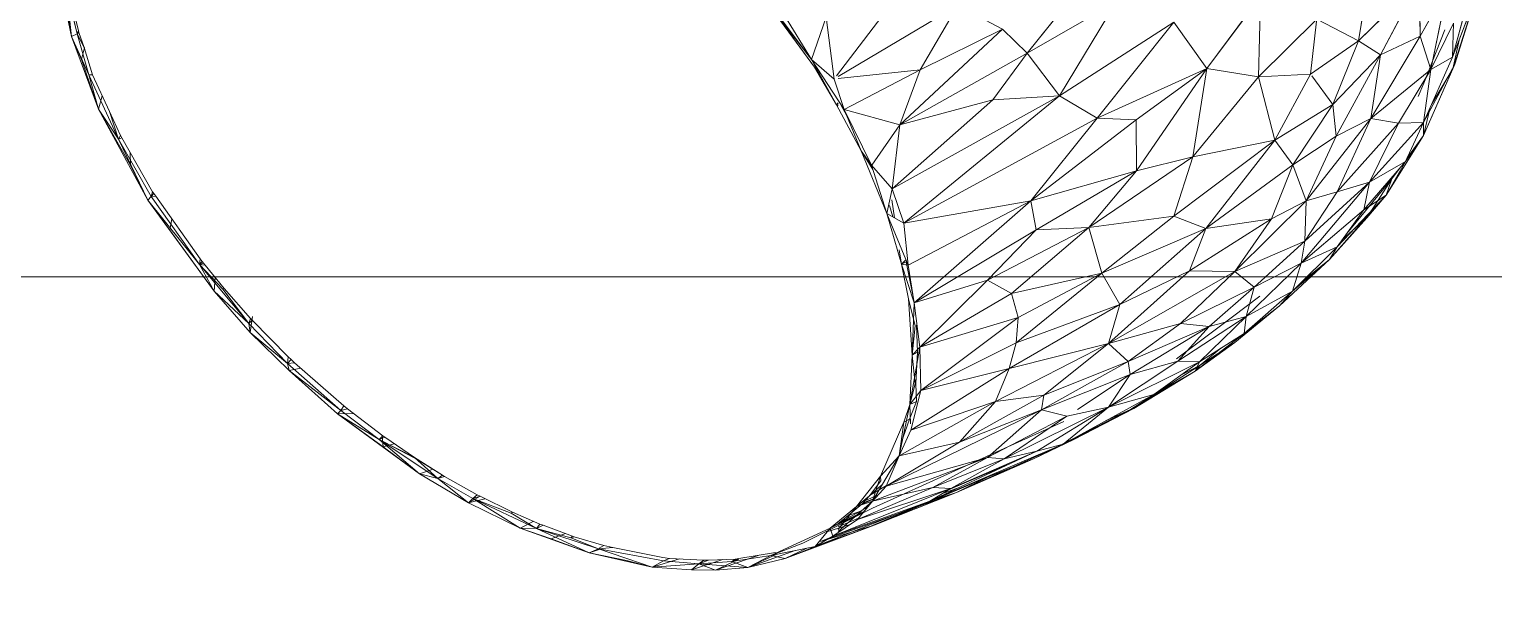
# Model space of a CAD drawing. Header units: inches. Extents: x -1767 to 184, y -1065 to 157.
# Drawn here: x -684.01 to -678.14, y -229.27 to -227 of the extents above; entities that cross this region are included whole.
import ezdxf

# ---------------------------------------------------------------- set-up
doc = ezdxf.new("R2010")
doc.units = ezdxf.units.IN
doc.header["$MEASUREMENT"] = 0
for name, color, linetype, lineweight in [('A-DETL-GENF', 92, 'Continuous', 9), ('E-LITE-EQPM', 33, 'Continuous', 9), ('G-IMPT', 8, 'Continuous', 9)]:
    doc.layers.add(name, color=color, linetype=linetype, lineweight=lineweight)

# ---------------------------------------------------------------- blocks, each defined once
blk = doc.blocks.new('flos_pendant16 - flos_pendant - 3D View - _3D__dwg_FLOS_AIM_Pendant_Lamps_dwg-2425-_3D_-5700993-FIRST FLOOR')
at = {"layer": 'G-IMPT'}
for p, q in [((50.98, -25.104), (51.137, -25.871)), ((60.122, -26.028), (60.806, -25.173)), ((51.016, -25.288), (51.137, -25.871)), ((51.016, -25.288), (51.137, -25.871)), ((58.093, -26.085), (57.436, -25.206)), ((63.237, -25.912), (63.341, -25.274)), ((51.137, -25.871), (51.085, -25.409)), ((51.189, -25.846), (51.085, -25.409)), ((51.099, -25.405), (51.2, -25.815)), ((51.099, -25.405), (51.2, -25.815)), ((59.003, -25.357), (58.33, -26.24)), ((59.003, -25.357), (58.33, -26.24)), ((63.237, -25.912), (63.811, -25.351)), ((63.446, -26.044), (63.811, -25.351)), ((63.817, -25.868), (63.811, -25.351)), ((64.078, -25.404), (63.817, -25.868)), ((63.919, -26.182), (64.078, -25.404)), ((64.122, -26.063), (64.317, -25.351)), ((51.137, -25.871), (51.079, -25.563)), ((58.123, -26.16), (57.631, -25.483)), ((58.093, -26.085), (57.631, -25.483)), ((58.093, -26.085), (57.755, -25.536)), ((59.47, -25.58), (58.346, -26.247)), ((59.47, -25.58), (59.116, -26.184)), ((59.891, -25.802), (59.47, -25.58)), ((60.958, -25.547), (60.122, -26.028)), ((60.958, -25.547), (60.122, -26.028)), ((60.427, -26.429), (60.958, -25.547)), ((60.958, -25.547), (60.427, -26.429)), ((61.813, -26.171), (62.316, -25.494)), ((62.299, -26.25), (62.316, -25.494)), ((62.299, -26.25), (62.316, -25.494)), ((64.122, -26.063), (64.345, -25.486)), ((64.125, -26.173), (64.345, -25.486)), ((64.125, -26.173), (64.328, -25.547)), ((64.144, -26.129), (64.345, -25.486)), ((58.093, -26.085), (58.233, -25.687)), ((58.307, -26.27), (58.233, -25.687)), ((61.502, -25.736), (60.427, -26.429)), ((60.427, -26.429), (61.502, -25.736)), ((60.782, -26.638), (61.502, -25.736)), ((61.813, -26.171), (61.502, -25.736)), ((62.299, -26.25), (62.846, -25.706)), ((62.786, -26.223), (62.844, -25.726)), ((62.786, -26.223), (62.844, -25.726)), ((63.237, -25.912), (62.846, -25.706)), ((62.846, -25.706), (63.237, -25.912)), ((63.919, -26.182), (64.133, -25.745)), ((64.122, -26.063), (64.133, -25.745)), ((51.137, -25.871), (51.189, -25.846)), ((51.39, -26.553), (51.137, -25.871)), ((51.137, -25.871), (51.231, -26.085)), ((51.137, -25.871), (51.297, -26.231)), ((51.189, -25.846), (51.2, -25.815)), ((51.189, -25.846), (51.205, -25.832)), ((51.189, -25.846), (51.205, -25.832)), ((51.189, -25.846), (51.297, -26.231)), ((51.189, -25.846), (51.254, -25.975)), ((51.254, -25.975), (51.189, -25.846)), ((51.2, -25.815), (51.205, -25.832)), ((51.205, -25.832), (51.254, -25.975)), ((51.205, -25.832), (51.254, -25.975)), ((58.926, -26.701), (59.891, -25.802)), ((58.926, -26.701), (59.891, -25.802)), ((59.891, -25.802), (59.116, -26.184)), ((60.122, -26.028), (59.891, -25.802)), ((60.122, -26.028), (59.891, -25.802)), ((63.355, -26.641), (63.817, -25.868)), ((63.817, -25.868), (63.446, -26.044)), ((63.919, -26.182), (63.817, -25.868)), ((64.051, -25.808), (63.853, -26.308)), ((51.257, -25.975), (51.231, -26.085)), ((51.257, -25.975), (51.231, -26.085)), ((51.333, -26.232), (51.254, -25.975)), ((51.333, -26.232), (51.254, -25.975)), ((60.122, -26.028), (58.926, -26.701)), ((58.926, -26.701), (60.122, -26.028)), ((60.122, -26.028), (59.8, -26.465)), ((60.427, -26.429), (60.122, -26.028)), ((60.122, -26.028), (60.427, -26.429)), ((63.237, -25.912), (62.786, -26.223)), ((62.786, -26.223), (63.237, -25.912)), ((62.998, -26.509), (63.237, -25.912)), ((63.446, -26.044), (63.237, -25.912)), ((64.184, -25.903), (64.125, -26.173)), ((51.39, -26.553), (51.231, -26.085)), ((58.401, -26.558), (58.093, -26.085)), ((58.307, -26.27), (58.093, -26.085)), ((58.093, -26.085), (58.329, -26.512)), ((58.329, -26.512), (58.123, -26.16)), ((62.998, -26.509), (63.446, -26.044)), ((63.446, -26.044), (62.998, -26.509)), ((63.028, -26.808), (63.446, -26.044)), ((63.355, -26.641), (63.446, -26.044)), ((63.85, -26.679), (64.122, -26.063)), ((63.85, -26.8), (64.144, -26.129)), ((64.144, -26.129), (63.85, -26.679)), ((64.122, -26.063), (63.919, -26.182)), ((64.125, -26.173), (64.144, -26.129)), ((51.39, -26.553), (51.297, -26.231)), ((51.297, -26.231), (51.577, -26.836)), ((51.297, -26.231), (51.333, -26.232)), ((51.333, -26.232), (51.494, -26.577)), ((51.333, -26.232), (51.494, -26.577)), ((58.401, -26.558), (58.307, -26.27)), ((59.116, -26.184), (58.346, -26.266)), ((58.401, -26.558), (59.116, -26.184)), ((58.926, -26.701), (59.116, -26.184)), ((61.813, -26.171), (60.782, -26.638)), ((61.147, -26.655), (61.813, -26.171)), ((61.15, -27.133), (61.813, -26.171)), ((61.681, -27.001), (61.813, -26.171)), ((61.681, -27.001), (62.299, -26.25)), ((62.299, -26.25), (61.813, -26.171)), ((62.299, -26.25), (62.786, -26.223)), ((62.786, -26.223), (62.299, -26.25)), ((62.451, -26.844), (62.299, -26.25)), ((62.299, -26.25), (62.451, -26.844)), ((62.451, -26.844), (62.786, -26.223)), ((62.451, -26.844), (62.786, -26.223)), ((62.998, -26.509), (62.799, -26.24)), ((62.998, -26.509), (62.799, -26.24)), ((63.919, -26.182), (63.355, -26.641)), ((63.919, -26.182), (63.355, -26.641)), ((63.613, -26.685), (63.919, -26.182)), ((64.125, -26.173), (63.85, -26.8)), ((63.85, -26.679), (63.919, -26.182)), ((63.928, -26.502), (64.125, -26.173)), ((51.39, -26.553), (51.424, -26.427)), ((58.852, -27.303), (60.427, -26.429)), ((58.964, -27.625), (60.427, -26.429)), ((60.427, -26.429), (59.8, -26.465)), ((60.427, -26.429), (59.8, -26.465)), ((60.782, -26.638), (60.427, -26.429)), ((63.798, -26.435), (63.853, -26.308)), ((51.39, -26.553), (51.852, -27.408)), ((51.39, -26.553), (51.69, -27.081)), ((51.39, -26.553), (51.577, -26.836)), ((51.494, -26.577), (51.596, -26.8)), ((51.577, -26.836), (51.494, -26.577)), ((51.494, -26.577), (51.596, -26.8)), ((51.577, -26.836), (51.494, -26.577)), ((58.329, -26.512), (58.346, -26.493)), ((58.329, -26.512), (58.346, -26.502)), ((58.329, -26.512), (58.563, -26.946)), ((58.346, -26.522), (58.329, -26.512)), ((58.366, -26.505), (58.452, -26.662)), ((58.366, -26.505), (58.452, -26.662)), ((58.452, -26.662), (58.366, -26.505)), ((58.926, -26.701), (58.401, -26.558)), ((58.659, -27.081), (58.401, -26.558)), ((58.401, -26.558), (58.563, -26.946)), ((58.852, -27.303), (59.8, -26.465)), ((59.8, -26.465), (58.852, -27.303)), ((58.926, -26.701), (59.8, -26.465)), ((62.998, -26.509), (62.451, -26.844)), ((62.451, -26.844), (62.998, -26.509)), ((62.621, -27.078), (62.998, -26.509)), ((63.028, -26.808), (62.998, -26.509)), ((63.912, -26.539), (63.85, -26.8)), ((58.926, -26.701), (58.661, -27.079)), ((58.661, -27.079), (58.926, -26.701)), ((58.852, -27.303), (58.926, -26.701)), ((58.926, -26.701), (58.852, -27.303)), ((60.782, -26.638), (58.964, -27.625)), ((60.158, -27.416), (60.782, -26.638)), ((60.782, -26.638), (60.158, -27.416)), ((60.158, -27.416), (61.147, -26.655)), ((60.158, -27.416), (61.147, -26.655)), ((61.147, -26.655), (60.782, -26.638)), ((61.15, -27.133), (61.147, -26.655)), ((61.147, -26.655), (61.15, -27.133)), ((62.747, -27.416), (63.355, -26.641)), ((63.355, -26.641), (62.747, -27.416)), ((63.355, -26.641), (63.028, -26.808)), ((63.028, -26.808), (63.355, -26.641)), ((63.039, -27.331), (63.355, -26.641)), ((63.355, -26.641), (63.039, -27.331)), ((63.613, -26.685), (63.039, -27.331)), ((63.613, -26.685), (63.039, -27.331)), ((63.85, -26.679), (63.341, -27.24)), ((63.341, -27.24), (63.613, -26.685)), ((63.613, -26.685), (63.341, -27.24)), ((63.613, -26.685), (63.355, -26.641)), ((63.85, -26.679), (63.613, -26.685)), ((63.679, -27.045), (63.85, -26.679)), ((63.85, -26.8), (63.85, -26.679)), ((51.577, -26.836), (51.596, -26.8)), ((51.577, -26.836), (51.608, -26.823)), ((51.852, -27.408), (51.577, -26.836)), ((51.885, -27.375), (51.577, -26.836)), ((51.608, -26.823), (51.596, -26.8)), ((51.898, -27.33), (51.608, -26.823)), ((51.898, -27.33), (51.608, -26.823)), ((61.502, -27.559), (62.451, -26.844)), ((61.502, -27.559), (62.451, -26.844)), ((61.681, -27.001), (62.451, -26.844)), ((61.802, -27.677), (62.451, -26.844)), ((62.621, -27.078), (62.451, -26.844)), ((63.028, -26.808), (62.621, -27.078)), ((63.028, -26.808), (62.621, -27.078)), ((62.747, -27.416), (63.028, -26.808)), ((62.747, -27.416), (63.028, -26.808)), ((63.498, -27.361), (63.85, -26.8)), ((63.85, -26.8), (63.679, -27.045)), ((63.692, -27.018), (63.85, -26.8)), ((51.688, -26.963), (51.69, -27.081)), ((51.688, -26.963), (51.69, -27.081)), ((58.802, -27.534), (58.563, -26.946)), ((58.659, -27.081), (58.563, -26.946)), ((58.563, -26.946), (58.672, -27.121)), ((58.672, -27.121), (58.563, -26.946)), ((51.69, -27.081), (51.852, -27.408)), ((58.802, -27.534), (58.659, -27.081)), ((58.852, -27.303), (58.659, -27.081)), ((61.681, -27.001), (60.702, -27.666)), ((61.681, -27.001), (61.15, -27.133)), ((61.681, -27.001), (61.15, -27.133)), ((61.502, -27.559), (61.681, -27.001)), ((61.802, -27.677), (62.621, -27.078)), ((62.42, -27.584), (62.621, -27.078)), ((62.747, -27.416), (62.621, -27.078)), ((62.747, -27.416), (62.621, -27.078)), ((63.289, -27.499), (63.679, -27.045)), ((63.679, -27.045), (63.341, -27.24)), ((63.679, -27.045), (63.341, -27.24)), ((63.498, -27.361), (63.679, -27.045)), ((63.553, -27.21), (63.636, -27.096)), ((61.15, -27.133), (60.158, -27.416)), ((61.15, -27.133), (60.207, -27.688)), ((60.702, -27.666), (61.15, -27.133)), ((61.15, -27.133), (60.702, -27.666)), ((62.698, -28.002), (63.341, -27.24)), ((63.341, -27.24), (62.734, -27.795)), ((63.341, -27.24), (63.039, -27.331)), ((63.039, -27.331), (63.341, -27.24)), ((63.128, -27.723), (63.553, -27.21)), ((63.553, -27.21), (63.128, -27.723)), ((63.289, -27.499), (63.341, -27.24)), ((63.553, -27.21), (63.317, -27.576)), ((63.553, -27.21), (63.498, -27.361)), ((51.852, -27.408), (51.885, -27.375)), ((51.885, -27.375), (51.898, -27.33)), ((51.885, -27.375), (51.927, -27.373)), ((51.885, -27.375), (52.339, -28.015)), ((51.898, -27.33), (51.91, -27.348)), ((51.91, -27.348), (51.927, -27.373)), ((51.927, -27.373), (52.346, -27.96)), ((51.927, -27.373), (52.346, -27.96)), ((58.802, -27.534), (58.852, -27.303)), ((58.964, -27.625), (58.852, -27.303)), ((62.734, -27.795), (63.039, -27.331)), ((63.039, -27.331), (62.734, -27.795)), ((63.039, -27.331), (62.747, -27.416)), ((62.747, -27.416), (63.039, -27.331)), ((62.965, -27.966), (63.498, -27.361)), ((63.039, -27.848), (63.498, -27.361)), ((63.498, -27.361), (63.289, -27.499)), ((63.317, -27.576), (63.498, -27.361)), ((51.852, -27.408), (52.476, -28.266)), ((51.852, -27.408), (52.061, -27.691)), ((51.852, -27.408), (52.339, -28.015)), ((58.802, -27.534), (58.94, -28.01)), ((59.003, -28.021), (58.802, -27.534)), ((58.964, -27.625), (58.802, -27.534)), ((58.829, -27.46), (58.858, -27.565)), ((58.829, -27.46), (58.858, -27.565)), ((58.858, -27.565), (58.829, -27.46)), ((58.849, -27.405), (58.874, -27.575)), ((58.849, -27.405), (58.874, -27.575)), ((60.158, -27.416), (58.964, -27.625)), ((58.964, -27.625), (60.158, -27.416)), ((60.158, -27.416), (59.003, -28.021)), ((59.061, -28.376), (60.158, -27.416)), ((60.207, -27.688), (60.158, -27.416)), ((60.158, -27.416), (60.207, -27.688)), ((62.074, -28.081), (62.747, -27.416)), ((62.747, -27.416), (62.074, -28.081)), ((62.747, -27.416), (62.42, -27.584)), ((62.42, -27.584), (62.747, -27.416)), ((63.289, -27.499), (62.698, -28.002)), ((62.734, -27.795), (62.747, -27.416)), ((63.039, -27.848), (63.289, -27.499)), ((52.078, -27.585), (52.061, -27.691)), ((52.078, -27.585), (52.061, -27.691)), ((59.003, -28.021), (58.964, -27.625)), ((58.964, -27.625), (59.003, -28.021)), ((60.702, -27.666), (59.751, -28.161)), ((60.702, -27.666), (59.751, -28.161)), ((60.702, -27.666), (59.976, -28.288)), ((60.702, -27.666), (60.207, -27.688)), ((61.502, -27.559), (60.702, -27.666)), ((60.826, -28.095), (60.702, -27.666)), ((60.826, -28.095), (61.502, -27.559)), ((60.826, -28.095), (61.502, -27.559)), ((61.802, -27.677), (60.826, -28.095)), ((60.993, -28.392), (61.802, -27.677)), ((60.993, -28.392), (61.802, -27.677)), ((61.802, -27.677), (61.502, -27.559)), ((61.502, -27.559), (61.802, -27.677)), ((61.648, -28.073), (62.42, -27.584)), ((61.648, -28.073), (61.802, -27.677)), ((61.648, -28.073), (61.802, -27.677)), ((62.42, -27.584), (61.802, -27.677)), ((61.802, -27.677), (62.42, -27.584)), ((62.074, -28.081), (62.42, -27.584)), ((62.965, -27.966), (63.317, -27.576)), ((63.096, -27.769), (63.317, -27.576)), ((52.061, -27.691), (52.476, -28.266)), ((59.061, -28.376), (60.207, -27.688)), ((59.751, -28.161), (60.207, -27.688)), ((59.751, -28.161), (60.207, -27.688)), ((62.074, -28.081), (62.734, -27.795)), ((62.734, -27.795), (62.074, -28.081)), ((62.258, -28.227), (62.734, -27.795)), ((62.698, -28.002), (62.734, -27.795)), ((58.94, -28.01), (58.92, -27.877)), ((58.92, -27.877), (58.94, -28.01)), ((62.618, -28.266), (63.039, -27.848)), ((63.039, -27.848), (62.698, -28.002)), ((63.038, -27.848), (62.965, -27.966)), ((62.965, -27.966), (63.039, -27.848)), ((52.339, -28.015), (52.346, -27.96)), ((52.339, -28.015), (52.365, -27.987)), ((52.339, -28.015), (52.377, -28.001)), ((52.339, -28.015), (52.393, -28.02)), ((52.476, -28.266), (52.339, -28.015)), ((52.803, -28.568), (52.339, -28.015)), ((52.339, -28.015), (52.559, -28.246)), ((52.365, -27.987), (52.346, -27.96)), ((52.365, -27.987), (52.346, -27.96)), ((52.365, -27.987), (52.377, -28.001)), ((52.377, -28.001), (52.393, -28.02)), ((52.393, -28.02), (52.571, -28.241)), ((52.393, -28.02), (52.571, -28.241)), ((58.94, -28.01), (58.981, -27.971)), ((58.981, -27.971), (58.94, -28.01)), ((58.94, -28.01), (58.986, -27.991)), ((58.94, -28.01), (59.008, -28.337)), ((59.061, -28.376), (58.94, -28.01)), ((59.003, -28.021), (58.94, -28.01)), ((58.94, -28.01), (59.061, -28.376)), ((59.047, -28.303), (58.986, -27.991)), ((59.047, -28.303), (58.986, -27.991)), ((59.047, -28.303), (58.986, -27.991)), ((59.061, -28.376), (59.003, -28.021)), ((59.003, -28.021), (59.061, -28.376)), ((60.886, -28.758), (61.648, -28.073)), ((60.886, -28.758), (62.074, -28.081)), ((62.074, -28.081), (60.886, -28.758)), ((60.993, -28.392), (61.648, -28.073)), ((61.565, -28.568), (62.074, -28.081)), ((61.565, -28.568), (62.074, -28.081)), ((62.074, -28.081), (61.648, -28.073)), ((62.074, -28.081), (61.648, -28.073)), ((62.258, -28.227), (62.074, -28.081)), ((62.074, -28.081), (62.258, -28.227)), ((62.181, -28.505), (62.698, -28.002)), ((62.698, -28.002), (62.181, -28.505)), ((62.258, -28.227), (62.698, -28.002)), ((62.965, -27.966), (62.495, -28.403)), ((62.965, -27.966), (62.618, -28.266)), ((62.618, -28.266), (62.698, -28.002)), ((62.706, -28.178), (62.965, -27.966)), ((52.488, -28.138), (52.476, -28.266)), ((59.751, -28.161), (59.061, -28.376)), ((59.751, -28.161), (59.113, -28.793)), ((59.976, -28.288), (59.751, -28.161)), ((59.751, -28.161), (59.976, -28.288)), ((60.826, -28.095), (59.976, -28.288)), ((60.02, -28.75), (60.826, -28.095)), ((60.02, -28.75), (60.826, -28.095)), ((60.826, -28.095), (60.037, -28.513)), ((60.993, -28.392), (60.826, -28.095)), ((60.826, -28.095), (60.993, -28.392)), ((62.258, -28.227), (61.565, -28.568)), ((61.835, -28.598), (62.258, -28.227)), ((62.181, -28.505), (62.258, -28.227)), ((62.258, -28.227), (62.181, -28.505)), ((52.476, -28.266), (52.817, -28.653)), ((52.476, -28.266), (52.803, -28.568)), ((52.559, -28.246), (52.571, -28.241)), ((52.559, -28.246), (52.571, -28.241)), ((52.803, -28.568), (52.559, -28.246)), ((52.571, -28.241), (52.819, -28.521)), ((52.571, -28.241), (52.819, -28.521)), ((59.008, -28.337), (59.041, -28.868)), ((59.008, -28.337), (59.069, -28.59)), ((59.976, -28.288), (59.113, -28.793)), ((59.976, -28.288), (59.113, -28.793)), ((60.037, -28.513), (59.976, -28.288)), ((62.31, -28.312), (62.052, -28.508)), ((62.162, -28.662), (62.618, -28.266)), ((62.618, -28.266), (62.181, -28.505)), ((62.495, -28.403), (62.618, -28.266)), ((62.618, -28.266), (62.495, -28.403)), ((52.839, -28.503), (52.817, -28.653)), ((52.839, -28.503), (52.817, -28.653)), ((59.061, -28.376), (59.041, -28.868)), ((59.113, -28.793), (59.061, -28.376)), ((59.061, -28.376), (59.113, -28.793)), ((59.954, -28.994), (60.993, -28.392)), ((59.954, -28.994), (60.993, -28.392)), ((60.993, -28.392), (60.02, -28.75)), ((60.886, -28.758), (60.993, -28.392)), ((60.993, -28.392), (60.886, -28.758)), ((62.181, -28.505), (61.54, -28.923)), ((62.181, -28.505), (61.54, -28.923)), ((61.744, -28.931), (62.181, -28.505)), ((62.181, -28.505), (61.835, -28.598)), ((62.074, -28.747), (62.495, -28.403)), ((62.495, -28.403), (62.162, -28.662)), ((62.162, -28.662), (62.181, -28.505)), ((62.181, -28.505), (62.162, -28.662)), ((52.803, -28.568), (52.819, -28.521)), ((52.803, -28.568), (52.833, -28.537)), ((52.817, -28.653), (52.803, -28.568)), ((53.166, -28.945), (52.803, -28.568)), ((52.833, -28.537), (52.819, -28.521)), ((52.833, -28.537), (53.174, -28.883)), ((52.833, -28.537), (53.174, -28.883)), ((59.041, -28.868), (59.069, -28.59)), ((59.083, -28.586), (59.091, -28.839)), ((59.083, -28.586), (59.091, -28.839)), ((59.091, -28.839), (59.083, -28.586)), ((60.037, -28.513), (59.113, -28.793)), ((59.121, -29.2), (60.037, -28.513)), ((60.02, -28.75), (60.037, -28.513)), ((60.886, -28.758), (61.565, -28.568)), ((61.565, -28.568), (60.886, -28.758)), ((61.073, -28.928), (61.565, -28.568)), ((61.835, -28.598), (61.073, -28.928)), ((61.09, -29.049), (61.835, -28.598)), ((61.527, -28.903), (62.052, -28.508)), ((61.54, -28.923), (61.835, -28.598)), ((61.54, -28.923), (61.835, -28.598)), ((61.835, -28.598), (61.565, -28.568)), ((61.565, -28.568), (61.835, -28.598)), ((53.183, -29.011), (52.817, -28.653)), ((52.817, -28.653), (53.166, -28.945)), ((59.121, -29.2), (60.02, -28.75)), ((60.886, -28.758), (59.825, -29.302)), ((59.954, -28.994), (60.02, -28.75)), ((60.886, -28.758), (59.954, -28.994)), ((60.886, -28.758), (59.954, -28.994)), ((60.279, -29.242), (60.886, -28.758)), ((60.886, -28.758), (60.279, -29.242)), ((61.073, -28.928), (60.886, -28.758)), ((61.703, -29.019), (62.162, -28.662)), ((61.703, -29.019), (62.074, -28.747)), ((62.162, -28.662), (61.744, -28.931)), ((61.749, -28.961), (62.074, -28.747)), ((53.166, -28.945), (53.174, -28.883)), ((53.166, -28.945), (53.2, -28.909)), ((53.2, -28.909), (53.166, -28.945)), ((53.2, -28.909), (53.174, -28.883)), ((53.2, -28.909), (53.174, -28.883)), ((53.2, -28.909), (53.232, -28.938)), ((53.2, -28.909), (53.232, -28.938)), ((59.019, -29.33), (59.113, -28.793)), ((59.019, -29.33), (59.041, -28.868)), ((59.113, -28.793), (59.041, -28.868)), ((59.041, -28.868), (59.091, -28.839)), ((59.041, -28.868), (59.069, -29.137)), ((59.077, -29.13), (59.091, -28.839)), ((59.077, -29.13), (59.091, -28.839)), ((59.121, -29.2), (59.113, -28.793)), ((59.113, -28.793), (59.121, -29.2)), ((61.749, -28.961), (61.945, -28.801)), ((53.166, -28.945), (53.232, -28.938)), ((53.183, -29.011), (53.166, -28.945)), ((53.166, -28.945), (53.669, -29.387)), ((53.291, -28.99), (53.183, -29.011)), ((53.183, -29.011), (53.291, -28.99)), ((53.636, -29.42), (53.183, -29.011)), ((53.183, -29.011), (53.669, -29.387)), ((53.696, -29.344), (53.232, -28.938)), ((53.696, -29.344), (53.232, -28.938)), ((59.028, -29.574), (59.954, -28.994)), ((59.121, -29.2), (59.954, -28.994)), ((59.825, -29.302), (59.954, -28.994)), ((60.257, -29.382), (61.073, -28.928)), ((61.09, -29.049), (60.257, -29.382)), ((61.073, -28.928), (60.279, -29.242)), ((60.595, -29.377), (61.09, -29.049)), ((60.595, -29.377), (61.09, -29.049)), ((60.886, -29.357), (61.54, -28.923)), ((60.886, -29.357), (61.744, -28.931)), ((60.886, -29.357), (61.09, -29.049)), ((61.09, -29.049), (61.073, -28.928)), ((61.09, -29.049), (61.54, -28.923)), ((61.095, -29.379), (61.749, -28.961)), ((61.749, -28.961), (61.095, -29.379)), ((61.095, -29.379), (61.703, -29.019)), ((61.125, -29.368), (61.703, -29.019)), ((61.315, -29.236), (61.744, -28.931)), ((61.315, -29.236), (61.703, -29.019)), ((61.744, -28.931), (61.54, -28.923)), ((61.575, -29.051), (61.749, -28.961)), ((61.575, -29.051), (61.749, -28.961)), ((61.703, -29.019), (61.744, -28.931)), ((61.749, -28.961), (61.703, -29.019)), ((59.019, -29.33), (59.069, -29.137)), ((59.077, -29.13), (59.069, -29.137)), ((59.077, -29.133), (59.069, -29.137)), ((59.076, -29.136), (59.069, -29.137)), ((59.076, -29.136), (59.077, -29.13)), ((59.076, -29.136), (59.083, -29.303)), ((59.076, -29.136), (59.083, -29.303)), ((58.92, -29.813), (59.825, -29.302)), ((58.92, -29.813), (59.825, -29.302)), ((58.92, -29.813), (59.019, -29.33)), ((59.019, -29.33), (58.964, -29.497)), ((59.016, -29.468), (59.083, -29.303)), ((59.016, -29.468), (59.083, -29.303)), ((59.019, -29.33), (59.121, -29.2)), ((59.019, -29.33), (59.083, -29.303)), ((59.026, -29.514), (59.019, -29.33)), ((59.028, -29.574), (59.121, -29.2)), ((59.825, -29.302), (59.028, -29.574)), ((59.487, -29.687), (60.279, -29.242)), ((60.279, -29.242), (59.487, -29.687)), ((59.487, -29.687), (59.825, -29.302)), ((59.825, -29.302), (59.487, -29.687)), ((60.279, -29.242), (59.825, -29.302)), ((60.257, -29.382), (60.279, -29.242)), ((60.46, -29.704), (61.315, -29.236)), ((61.315, -29.236), (60.886, -29.357)), ((61.125, -29.368), (61.315, -29.236)), ((53.636, -29.42), (53.669, -29.387)), ((53.788, -29.415), (53.636, -29.42)), ((53.636, -29.42), (53.788, -29.415)), ((53.636, -29.42), (54.409, -29.984)), ((53.636, -29.42), (54.065, -29.728)), ((53.636, -29.42), (54.029, -29.66)), ((53.669, -29.387), (53.696, -29.344)), ((53.669, -29.387), (53.73, -29.371)), ((54.029, -29.66), (53.669, -29.387)), ((53.696, -29.344), (53.73, -29.371)), ((53.696, -29.344), (53.73, -29.371)), ((53.73, -29.371), (54.064, -29.626)), ((53.73, -29.371), (54.064, -29.626)), ((60.257, -29.382), (58.797, -30.099)), ((58.936, -29.701), (59.016, -29.468)), ((58.936, -29.701), (59.016, -29.468)), ((58.964, -29.497), (59.016, -29.468)), ((58.964, -29.497), (59.016, -29.468)), ((60.257, -29.382), (59.487, -29.687)), ((59.751, -29.83), (60.257, -29.382)), ((60.257, -29.382), (59.751, -29.83)), ((59.751, -29.83), (60.496, -29.442)), ((60.886, -29.357), (59.905, -29.841)), ((59.905, -29.841), (60.496, -29.442)), ((60.496, -29.442), (59.905, -29.841)), ((60.182, -29.841), (61.095, -29.379)), ((60.213, -29.769), (60.886, -29.357)), ((60.213, -29.769), (60.886, -29.357)), ((60.496, -29.442), (60.257, -29.382)), ((60.257, -29.382), (60.496, -29.442)), ((60.46, -29.704), (60.886, -29.357)), ((60.46, -29.704), (61.125, -29.368)), ((61.125, -29.368), (60.46, -29.704)), ((60.886, -29.357), (60.496, -29.442)), ((60.562, -29.662), (61.125, -29.368)), ((61.095, -29.379), (60.562, -29.662)), ((60.858, -29.486), (61.095, -29.379)), ((61.095, -29.379), (61.125, -29.368)), ((58.964, -29.497), (58.742, -30.006)), ((58.92, -29.813), (58.964, -29.497)), ((58.92, -29.813), (59.028, -29.574)), ((59.443, -29.956), (60.466, -29.492)), ((54.029, -29.66), (54.064, -29.626)), ((54.029, -29.66), (54.082, -29.638)), ((54.082, -29.638), (54.029, -29.66)), ((54.409, -29.984), (54.029, -29.66)), ((54.029, -29.66), (54.579, -30.028)), ((54.029, -29.66), (54.361, -29.831)), ((54.057, -29.62), (54.065, -29.728)), ((54.064, -29.626), (54.082, -29.638)), ((54.065, -29.728), (54.171, -29.7)), ((54.065, -29.728), (54.409, -29.984)), ((54.361, -29.831), (54.082, -29.638)), ((54.361, -29.831), (54.082, -29.638)), ((59.487, -29.687), (58.797, -30.099)), ((59.487, -29.687), (58.92, -29.813)), ((59.206, -30.242), (60.46, -29.704)), ((59.459, -30.16), (60.46, -29.704)), ((60.182, -29.841), (60.562, -29.662)), ((60.182, -29.841), (60.46, -29.704)), ((60.46, -29.704), (60.213, -29.769)), ((54.361, -29.831), (54.623, -29.996)), ((54.579, -30.028), (54.361, -29.831)), ((54.361, -29.831), (54.623, -29.996)), ((58.667, -30.24), (58.92, -29.813)), ((58.667, -30.24), (59.751, -29.83)), ((58.92, -29.813), (58.742, -30.006)), ((58.742, -30.006), (58.92, -29.813)), ((58.797, -30.099), (58.92, -29.813)), ((58.92, -29.813), (58.797, -30.099)), ((59.751, -29.83), (58.797, -30.099)), ((59.206, -30.242), (60.213, -29.769)), ((59.234, -30.113), (59.751, -29.83)), ((59.751, -29.83), (59.234, -30.113)), ((59.905, -29.841), (59.234, -30.113)), ((59.234, -30.113), (59.905, -29.841)), ((60.213, -29.769), (59.404, -30.121)), ((59.905, -29.841), (59.404, -30.121)), ((59.905, -29.841), (59.404, -30.121)), ((59.459, -30.16), (60.182, -29.841)), ((59.905, -29.841), (59.751, -29.83)), ((59.756, -30.011), (60.182, -29.841)), ((60.213, -29.769), (59.905, -29.841)), ((59.905, -29.841), (60.213, -29.769)), ((54.536, -29.941), (54.409, -29.984)), ((54.409, -29.984), (54.868, -30.256)), ((54.409, -29.984), (54.579, -30.028)), ((54.579, -30.028), (54.623, -29.996)), ((54.579, -30.028), (54.623, -29.996)), ((54.579, -30.028), (54.644, -30.008)), ((54.623, -29.996), (54.644, -30.008)), ((54.623, -29.996), (54.644, -30.008)), ((54.951, -30.181), (54.644, -30.008)), ((54.951, -30.181), (54.644, -30.008)), ((58.519, -30.292), (58.742, -30.006)), ((59.443, -29.956), (58.667, -30.306)), ((58.667, -30.24), (58.742, -30.006)), ((58.742, -30.006), (58.747, -30.049)), ((59.107, -30.289), (59.756, -30.011)), ((59.404, -30.124), (59.949, -29.893)), ((59.404, -30.124), (59.949, -29.893)), ((59.756, -30.011), (59.459, -30.16)), ((54.868, -30.256), (54.579, -30.028)), ((54.579, -30.028), (54.909, -30.215)), ((58.296, -30.57), (59.404, -30.121)), ((59.234, -30.113), (58.527, -30.413)), ((59.404, -30.121), (58.527, -30.413)), ((58.639, -30.189), (58.747, -30.049)), ((58.639, -30.189), (58.747, -30.049)), ((58.753, -30.091), (58.639, -30.189)), ((58.639, -30.186), (58.8, -30.092)), ((58.8, -30.092), (58.639, -30.186)), ((58.667, -30.24), (58.797, -30.099)), ((59.234, -30.113), (58.667, -30.24)), ((59.206, -30.242), (59.404, -30.121)), ((59.404, -30.121), (59.206, -30.242)), ((59.404, -30.121), (59.234, -30.113)), ((59.321, -30.172), (59.483, -30.112)), ((59.483, -30.112), (59.321, -30.172)), ((54.868, -30.256), (54.979, -30.194)), ((54.868, -30.256), (54.979, -30.194)), ((54.868, -30.256), (54.909, -30.215)), ((54.868, -30.256), (55.024, -30.218)), ((54.868, -30.256), (55.024, -30.218)), ((54.868, -30.256), (55.355, -30.493)), ((54.909, -30.215), (54.951, -30.181)), ((54.909, -30.215), (54.979, -30.195)), ((54.909, -30.215), (54.979, -30.195)), ((55.355, -30.493), (54.909, -30.215)), ((54.909, -30.215), (55.509, -30.498)), ((54.909, -30.215), (55.269, -30.352)), ((54.951, -30.181), (54.979, -30.195)), ((54.951, -30.181), (54.979, -30.195)), ((55.282, -30.344), (54.979, -30.195)), ((55.282, -30.344), (54.979, -30.195)), ((59.206, -30.242), (58.129, -30.666)), ((58.178, -30.619), (59.107, -30.289)), ((58.519, -30.292), (58.269, -30.493)), ((59.206, -30.242), (58.296, -30.57)), ((58.346, -30.526), (58.667, -30.24)), ((58.346, -30.508), (58.519, -30.292)), ((58.351, -30.447), (58.567, -30.27)), ((58.351, -30.447), (58.567, -30.27)), ((58.622, -30.296), (58.351, -30.447)), ((58.519, -30.292), (58.639, -30.189)), ((58.667, -30.24), (58.519, -30.292)), ((58.519, -30.292), (58.567, -30.27)), ((58.527, -30.413), (58.667, -30.24)), ((58.639, -30.189), (58.567, -30.27)), ((58.639, -30.189), (58.567, -30.27)), ((58.689, -30.216), (58.567, -30.27)), ((58.567, -30.27), (58.689, -30.216)), ((58.693, -30.212), (58.581, -30.255)), ((58.693, -30.212), (58.581, -30.255)), ((59.459, -30.16), (58.593, -30.501)), ((58.593, -30.501), (59.206, -30.242)), ((58.597, -30.236), (58.722, -30.18)), ((58.597, -30.236), (58.722, -30.18)), ((59.459, -30.16), (58.684, -30.465)), ((59.107, -30.289), (58.684, -30.465)), ((59.107, -30.289), (59.459, -30.16)), ((59.459, -30.16), (59.206, -30.242)), ((55.282, -30.344), (55.269, -30.352)), ((55.269, -30.352), (55.282, -30.344)), ((55.509, -30.498), (55.269, -30.352)), ((55.541, -30.456), (55.282, -30.344)), ((55.541, -30.456), (55.282, -30.344)), ((55.355, -30.493), (55.482, -30.43)), ((55.482, -30.43), (55.355, -30.493)), ((58.667, -30.306), (58.013, -30.636)), ((58.296, -30.57), (58.527, -30.413)), ((58.527, -30.413), (58.296, -30.57)), ((58.587, -30.339), (58.346, -30.455)), ((58.587, -30.339), (58.346, -30.455)), ((58.581, -30.346), (58.346, -30.456)), ((58.346, -30.456), (58.581, -30.346)), ((58.346, -30.468), (58.577, -30.351)), ((58.346, -30.481), (58.537, -30.4)), ((58.346, -30.481), (58.537, -30.4)), ((58.472, -30.383), (58.351, -30.442)), ((58.472, -30.383), (58.351, -30.442)), ((58.564, -30.331), (58.434, -30.379)), ((58.434, -30.379), (58.564, -30.331)), ((55.355, -30.493), (56.003, -30.726)), ((55.355, -30.493), (55.646, -30.594)), ((55.355, -30.493), (55.509, -30.498)), ((55.509, -30.498), (55.541, -30.456)), ((55.541, -30.456), (55.509, -30.498)), ((55.509, -30.498), (55.57, -30.467)), ((56.003, -30.726), (55.509, -30.498)), ((55.509, -30.498), (55.83, -30.586)), ((55.509, -30.498), (56.091, -30.688)), ((55.541, -30.456), (55.57, -30.467)), ((55.541, -30.456), (55.57, -30.467)), ((55.57, -30.467), (55.846, -30.569)), ((55.57, -30.467), (55.846, -30.569)), ((55.781, -30.545), (55.646, -30.594)), ((55.781, -30.545), (55.646, -30.594)), ((55.83, -30.586), (55.846, -30.569)), ((55.846, -30.569), (55.83, -30.586)), ((55.862, -30.575), (55.846, -30.569)), ((57.713, -30.751), (58.269, -30.493)), ((57.848, -30.781), (58.684, -30.465)), ((57.848, -30.781), (58.593, -30.501)), ((58.129, -30.666), (58.269, -30.493)), ((58.593, -30.501), (58.129, -30.666)), ((58.129, -30.666), (58.296, -30.57)), ((58.178, -30.619), (58.684, -30.465)), ((58.296, -30.572), (58.178, -30.619)), ((58.239, -30.53), (58.458, -30.46)), ((58.458, -30.46), (58.239, -30.53)), ((58.269, -30.493), (58.351, -30.447)), ((58.269, -30.493), (58.331, -30.462)), ((58.269, -30.493), (58.307, -30.475)), ((58.296, -30.57), (58.269, -30.493)), ((58.307, -30.475), (58.331, -30.462)), ((58.307, -30.475), (58.331, -30.462)), ((58.331, -30.462), (58.351, -30.447)), ((58.331, -30.462), (58.351, -30.447)), ((58.684, -30.465), (58.593, -30.501)), ((55.646, -30.594), (56.003, -30.726)), ((55.83, -30.586), (55.862, -30.575)), ((55.83, -30.586), (55.862, -30.575)), ((55.83, -30.586), (56.091, -30.688)), ((56.14, -30.657), (55.862, -30.575)), ((56.14, -30.657), (55.862, -30.575)), ((56.003, -30.726), (56.091, -30.688)), ((56.003, -30.726), (56.097, -30.695)), ((56.091, -30.688), (56.226, -30.677)), ((56.597, -30.861), (56.091, -30.688)), ((56.091, -30.688), (56.704, -30.803)), ((56.097, -30.684), (56.14, -30.657)), ((56.097, -30.684), (56.14, -30.657)), ((56.226, -30.677), (56.14, -30.657)), ((56.226, -30.677), (56.14, -30.657)), ((56.226, -30.677), (56.695, -30.77)), ((56.226, -30.677), (56.695, -30.77)), ((57.496, -30.864), (57.94, -30.705)), ((57.713, -30.751), (58.013, -30.636)), ((58.129, -30.666), (57.713, -30.751)), ((57.848, -30.781), (58.129, -30.666)), ((58.05, -30.682), (57.848, -30.781)), ((56.003, -30.726), (56.597, -30.861)), ((56.003, -30.726), (56.355, -30.8)), ((56.355, -30.8), (56.597, -30.861)), ((56.597, -30.861), (56.853, -30.784)), ((56.597, -30.861), (56.704, -30.803)), ((56.597, -30.861), (57.034, -30.831)), ((56.695, -30.77), (56.76, -30.779)), ((56.695, -30.77), (56.76, -30.779)), ((56.704, -30.803), (56.76, -30.779)), ((57.034, -30.831), (56.704, -30.803)), ((57.082, -30.796), (56.76, -30.779)), ((57.082, -30.796), (56.76, -30.779)), ((56.966, -30.886), (57.26, -30.79)), ((56.966, -30.886), (57.26, -30.79)), ((56.966, -30.886), (57.034, -30.831)), ((57.034, -30.831), (57.082, -30.796)), ((57.034, -30.831), (57.125, -30.796)), ((57.034, -30.831), (57.345, -30.809)), ((57.191, -30.888), (57.034, -30.831)), ((57.496, -30.864), (57.034, -30.831)), ((57.082, -30.796), (57.125, -30.796)), ((57.082, -30.796), (57.125, -30.796)), ((57.125, -30.796), (57.38, -30.785)), ((57.125, -30.796), (57.38, -30.785)), ((57.191, -30.888), (57.594, -30.75)), ((57.412, -30.785), (57.191, -30.888)), ((57.713, -30.751), (57.345, -30.809)), ((57.345, -30.809), (57.412, -30.781)), ((57.412, -30.781), (57.345, -30.809)), ((57.345, -30.809), (57.38, -30.785)), ((57.496, -30.864), (57.345, -30.809)), ((57.38, -30.785), (57.412, -30.781)), ((57.38, -30.785), (57.412, -30.781)), ((57.412, -30.781), (57.756, -30.722)), ((57.412, -30.781), (57.756, -30.722)), ((57.768, -30.74), (57.496, -30.864)), ((57.496, -30.864), (57.713, -30.751)), ((57.496, -30.864), (57.848, -30.781)), ((57.848, -30.781), (57.713, -30.751)), ((56.597, -30.861), (56.966, -30.886)), ((56.966, -30.886), (57.191, -30.888)), ((57.191, -30.888), (57.496, -30.864))]:
    blk.add_line(p, q, dxfattribs=at)
at = {"layer": 'G-IMPT', "flags": 128}
for points in [[(57.631, -25.483), (58.123, -26.16)], [(51.099, -25.405), (51.2, -25.815), (51.205, -25.832), (51.254, -25.975), (51.333, -26.232), (51.494, -26.577), (51.596, -26.8), (51.608, -26.823), (51.898, -27.33), (51.91, -27.348), (51.927, -27.373), (52.346, -27.96), (52.365, -27.987), (52.377, -28.001), (52.393, -28.02), (52.571, -28.241), (52.819, -28.521), (52.833, -28.537), (53.174, -28.883), (53.2, -28.909), (53.232, -28.938), (53.696, -29.344), (53.73, -29.371), (54.064, -29.626), (54.082, -29.638), (54.361, -29.831), (54.362, -29.832), (54.623, -29.996), (54.644, -30.008), (54.951, -30.181), (54.979, -30.195), (55.282, -30.344), (55.541, -30.456), (55.57, -30.467), (55.846, -30.569), (55.862, -30.575), (56.14, -30.657), (56.226, -30.677), (56.695, -30.77), (56.76, -30.779), (57.082, -30.796), (57.125, -30.796), (57.38, -30.785), (57.412, -30.781), (57.756, -30.722)], [(51.2, -25.815), (51.189, -25.846), (51.137, -25.871), (50.98, -25.104), (50.98, -24.477), (51.123, -23.869), (51.035, -24.538), (50.98, -24.477), (51.128, -24.133)], [(58.296, -30.57), (58.129, -30.666), (57.848, -30.781), (57.496, -30.864), (57.191, -30.888), (56.966, -30.886), (56.597, -30.861), (56.355, -30.8), (56.003, -30.726), (55.646, -30.594), (55.355, -30.493), (54.868, -30.256), (54.409, -29.984), (54.065, -29.728), (53.636, -29.42), (53.183, -29.011), (52.817, -28.653), (52.476, -28.266), (52.061, -27.691), (51.852, -27.408), (51.69, -27.081), (51.39, -26.553), (51.231, -26.085), (51.137, -25.871), (51.079, -25.563)], [(63.446, -26.044), (63.811, -25.351), (63.341, -25.274), (63.751, -24.898)], [(64.427, -24.898), (64.441, -25.041), (64.345, -25.486), (64.122, -26.063), (63.85, -26.679), (63.613, -26.685)], [(60.958, -25.547), (60.806, -25.173), (60.122, -26.028)], [(57.436, -25.206), (58.093, -26.085), (57.631, -25.483)], [(62.846, -25.706), (63.341, -25.274), (63.237, -25.912), (63.811, -25.351), (63.817, -25.868)], [(51.099, -25.405), (51.085, -25.409), (51.137, -25.871), (51.39, -26.553)], [(51.297, -26.231), (51.189, -25.846), (51.085, -25.409)], [(63.817, -25.868), (64.078, -25.404), (63.919, -26.182)], [(64.144, -26.129), (64.345, -25.486), (64.317, -25.351), (64.122, -26.063), (63.919, -26.182)], [(58.093, -26.085), (58.401, -26.558), (58.307, -26.27), (58.093, -26.085), (57.755, -25.536)], [(59.116, -26.184), (59.47, -25.58), (58.346, -26.247)], [(62.316, -25.494), (61.813, -26.171), (61.147, -26.655), (60.782, -26.638)], [(63.692, -27.018), (63.85, -26.8), (64.125, -26.173), (64.345, -25.486)], [(64.328, -25.547), (64.125, -26.173), (64.184, -25.903)], [(58.307, -26.27), (58.233, -25.687), (58.093, -26.085), (58.329, -26.512), (58.346, -26.493)], [(60.782, -26.638), (61.502, -25.736), (61.813, -26.171)], [(62.846, -25.706), (62.299, -26.25), (61.813, -26.171)], [(63.817, -25.868), (63.919, -26.182), (64.133, -25.745), (64.122, -26.063)], [(52.393, -28.02), (52.339, -28.015), (51.852, -27.408), (51.39, -26.553), (51.297, -26.231), (51.137, -25.871)], [(58.346, -26.266), (59.116, -26.184), (59.891, -25.802)], [(60.122, -26.028), (59.8, -26.465), (58.926, -26.701)], [(62.998, -26.509), (63.237, -25.912), (63.446, -26.044)], [(62.621, -27.078), (62.998, -26.509), (63.028, -26.808), (63.446, -26.044)], [(63.498, -27.361), (63.289, -27.499), (63.679, -27.045), (63.85, -26.8), (64.144, -26.129), (63.85, -26.679)], [(64.144, -26.129), (64.125, -26.173), (63.928, -26.502)], [(52.803, -28.568), (52.559, -28.246), (52.339, -28.015), (51.885, -27.375), (51.577, -26.836), (51.297, -26.231), (51.333, -26.232)], [(58.17, -26.24), (58.329, -26.512), (58.563, -26.946)], [(58.659, -27.081), (58.563, -26.946), (58.401, -26.558), (59.116, -26.184), (58.926, -26.701)], [(61.15, -27.133), (61.813, -26.171), (60.782, -26.638)], [(61.813, -26.171), (61.681, -27.001), (62.299, -26.25)], [(63.341, -27.24), (63.85, -26.679), (63.919, -26.182)], [(63.919, -26.182), (63.613, -26.685), (63.355, -26.641)], [(51.852, -27.408), (51.577, -26.836), (51.39, -26.553), (51.424, -26.427)], [(58.852, -27.303), (60.427, -26.429), (58.964, -27.625), (60.782, -26.638), (60.427, -26.429)], [(58.346, -26.522), (58.329, -26.512), (58.346, -26.502)], [(58.926, -26.701), (58.401, -26.558), (58.659, -27.081), (58.852, -27.303), (58.964, -27.625)], [(63.912, -26.539), (63.85, -26.8), (63.498, -27.361), (63.679, -27.045), (63.85, -26.679), (63.85, -26.8)], [(51.596, -26.8), (51.577, -26.836), (51.608, -26.823)], [(60.702, -27.666), (61.681, -27.001), (62.451, -26.844)], [(62.621, -27.078), (62.451, -26.844), (61.802, -27.677), (60.826, -28.095)], [(59.008, -28.337), (58.94, -28.01), (58.802, -27.534), (58.563, -26.946)], [(58.852, -27.303), (58.802, -27.534), (58.659, -27.081)], [(60.826, -28.095), (60.702, -27.666), (61.502, -27.559), (61.681, -27.001)], [(61.802, -27.677), (62.621, -27.078), (62.42, -27.584)], [(62.698, -28.002), (62.618, -28.266), (63.039, -27.848), (63.498, -27.361), (63.553, -27.21), (63.636, -27.096)], [(60.037, -28.513), (60.826, -28.095), (59.976, -28.288), (60.702, -27.666), (60.207, -27.688), (61.15, -27.133), (60.158, -27.416)], [(63.553, -27.21), (63.317, -27.576), (62.965, -27.966), (62.495, -28.403), (62.074, -28.747)], [(63.341, -27.24), (62.734, -27.795), (62.698, -28.002), (62.258, -28.227)], [(62.698, -28.002), (63.341, -27.24), (63.289, -27.499), (62.698, -28.002)], [(52.488, -28.138), (52.476, -28.266), (51.852, -27.408), (51.885, -27.375), (51.898, -27.33)], [(51.91, -27.348), (51.885, -27.375), (51.927, -27.373)], [(63.096, -27.769), (63.317, -27.576), (63.498, -27.361), (62.965, -27.966)], [(60.207, -27.688), (59.061, -28.376), (60.158, -27.416), (59.003, -28.021), (58.802, -27.534), (58.964, -27.625)], [(62.258, -28.227), (62.734, -27.795), (62.747, -27.416)], [(63.289, -27.499), (63.039, -27.848), (62.698, -28.002)], [(61.648, -28.073), (62.42, -27.584), (62.074, -28.081)], [(63.039, -27.848), (62.965, -27.966), (62.618, -28.266), (62.181, -28.505), (61.835, -28.598), (62.258, -28.227), (61.565, -28.568)], [(62.706, -28.178), (62.965, -27.966), (63.038, -27.848)], [(52.346, -27.96), (52.339, -28.015), (52.365, -27.987)], [(52.339, -28.015), (52.803, -28.568), (53.166, -28.945), (53.669, -29.387), (54.029, -29.66), (54.579, -30.028), (54.909, -30.215), (55.509, -30.498), (56.091, -30.688)], [(52.833, -28.537), (52.803, -28.568), (52.476, -28.266), (52.339, -28.015)], [(59.003, -28.021), (58.94, -28.01), (58.986, -27.991)], [(60.993, -28.392), (61.648, -28.073), (60.886, -28.758)], [(59.061, -28.376), (59.751, -28.161), (59.113, -28.793)], [(58.269, -30.493), (58.519, -30.292), (58.742, -30.006), (58.964, -29.497), (59.019, -29.33), (59.041, -28.868), (59.008, -28.337), (59.069, -28.59), (59.041, -28.868)], [(59.976, -28.288), (60.037, -28.513), (60.02, -28.75)], [(62.495, -28.403), (62.162, -28.662), (62.618, -28.266)], [(59.091, -28.839), (59.041, -28.868), (59.061, -28.376)], [(59.121, -29.2), (59.954, -28.994), (60.02, -28.75), (60.993, -28.392)], [(61.54, -28.923), (61.744, -28.931), (62.181, -28.505)], [(54.409, -29.984), (54.029, -29.66), (53.636, -29.42), (53.669, -29.387), (53.183, -29.011), (53.166, -28.945), (52.817, -28.653), (52.803, -28.568), (52.819, -28.521)], [(61.835, -28.598), (61.073, -28.928), (61.09, -29.049), (60.257, -29.382), (58.797, -30.099)], [(58.964, -29.497), (58.92, -29.813), (59.019, -29.33), (59.069, -29.137), (59.041, -28.868), (59.113, -28.793), (60.037, -28.513)], [(60.02, -28.75), (59.121, -29.2), (60.037, -28.513)], [(60.279, -29.242), (61.073, -28.928), (61.565, -28.568)], [(61.835, -28.598), (61.09, -29.049), (61.54, -28.923)], [(60.886, -28.758), (59.825, -29.302), (60.279, -29.242)], [(60.886, -28.758), (61.073, -28.928), (60.257, -29.382)], [(61.703, -29.019), (62.162, -28.662), (61.744, -28.931)], [(61.749, -28.961), (62.074, -28.747), (61.703, -29.019), (61.749, -28.961), (61.945, -28.801)], [(53.232, -28.938), (53.166, -28.945), (53.174, -28.883)], [(59.113, -28.793), (59.019, -29.33), (59.083, -29.303)], [(59.083, -29.303), (59.076, -29.136), (59.077, -29.133), (59.091, -28.839)], [(61.744, -28.931), (60.886, -29.357), (59.905, -29.841)], [(60.562, -29.662), (61.125, -29.368), (61.703, -29.019), (61.744, -28.931), (61.315, -29.236), (61.703, -29.019), (61.095, -29.379), (60.562, -29.662), (60.182, -29.841)], [(61.09, -29.049), (60.886, -29.357), (61.54, -28.923)], [(59.121, -29.2), (59.028, -29.574), (58.92, -29.813)], [(58.936, -29.701), (59.016, -29.468), (59.083, -29.303)], [(59.026, -29.514), (59.019, -29.33), (59.121, -29.2)], [(59.487, -29.687), (60.257, -29.382), (60.279, -29.242)], [(59.905, -29.841), (59.751, -29.83), (60.496, -29.442), (60.886, -29.357), (61.315, -29.236)], [(60.886, -29.357), (60.46, -29.704), (61.315, -29.236), (61.125, -29.368), (61.095, -29.379)], [(53.636, -29.42), (54.409, -29.984), (54.536, -29.941)], [(53.73, -29.371), (53.669, -29.387), (53.696, -29.344)], [(60.858, -29.486), (61.095, -29.379), (60.182, -29.841), (59.756, -30.011)], [(54.359, -29.833), (54.029, -29.66), (54.064, -29.626)], [(54.057, -29.62), (54.065, -29.728), (54.171, -29.7)], [(60.213, -29.769), (60.46, -29.704), (59.459, -30.16), (59.206, -30.242), (58.593, -30.501), (57.848, -30.781), (58.684, -30.465), (58.178, -30.619)], [(58.296, -30.57), (59.206, -30.242), (60.46, -29.704), (60.182, -29.841), (59.459, -30.16), (59.107, -30.289), (59.756, -30.011)], [(58.92, -29.813), (59.487, -29.687), (58.797, -30.099), (59.751, -29.83)], [(54.644, -30.008), (54.579, -30.028), (54.361, -29.831), (54.362, -29.832)], [(58.593, -30.501), (58.129, -30.666), (59.206, -30.242), (60.213, -29.769)], [(59.751, -29.83), (58.667, -30.24), (58.92, -29.813)], [(60.213, -29.769), (59.404, -30.121), (59.234, -30.113)], [(54.409, -29.984), (54.579, -30.028), (54.868, -30.256), (54.909, -30.215), (55.355, -30.493), (56.003, -30.726)], [(58.296, -30.57), (59.404, -30.121), (58.527, -30.413), (59.234, -30.113), (58.667, -30.24), (58.742, -30.006), (58.747, -30.049)], [(59.107, -30.289), (58.684, -30.465), (59.459, -30.16), (59.756, -30.011)], [(58.307, -30.475), (58.331, -30.462), (58.351, -30.447), (58.567, -30.27), (58.639, -30.189), (58.747, -30.049)], [(58.753, -30.091), (58.639, -30.189), (58.519, -30.292), (58.667, -30.24), (58.346, -30.526)], [(58.797, -30.099), (58.667, -30.24), (58.527, -30.413)], [(55.355, -30.493), (55.509, -30.498), (55.269, -30.352), (54.909, -30.215), (54.951, -30.181)], [(58.296, -30.572), (58.178, -30.619), (59.107, -30.289)], [(58.622, -30.296), (58.351, -30.447), (58.269, -30.493)], [(58.346, -30.508), (58.519, -30.292), (58.567, -30.27)], [(58.684, -30.465), (58.593, -30.501), (59.459, -30.16)], [(55.57, -30.467), (55.509, -30.498), (56.003, -30.726), (56.091, -30.688)], [(55.509, -30.498), (55.83, -30.586), (56.091, -30.688), (56.704, -30.803), (57.034, -30.831), (57.345, -30.809), (57.713, -30.751), (58.269, -30.493)], [(57.713, -30.751), (58.129, -30.666), (58.269, -30.493), (58.307, -30.475)], [(58.331, -30.462), (58.269, -30.493), (58.296, -30.57)], [(56.097, -30.695), (56.003, -30.726), (56.597, -30.861)], [(56.226, -30.677), (56.091, -30.688), (56.597, -30.861), (57.034, -30.831), (57.496, -30.864), (57.345, -30.809), (57.38, -30.785)], [(58.05, -30.682), (57.848, -30.781), (57.713, -30.751), (57.496, -30.864)], [(57.768, -30.74), (57.496, -30.864), (57.94, -30.705)], [(56.76, -30.779), (56.704, -30.803), (56.597, -30.861), (56.853, -30.784)], [(56.966, -30.886), (57.034, -30.831), (57.082, -30.796)], [(57.125, -30.796), (57.034, -30.831), (57.191, -30.888)], [(57.412, -30.785), (57.191, -30.888), (57.594, -30.75)]]:
    blk.add_lwpolyline(points, dxfattribs=at)
for points in [[(63.817, -25.868), (63.446, -26.044), (63.355, -26.641)], [(59.825, -29.302), (59.028, -29.574), (59.954, -28.994)], [(59.076, -29.136), (59.069, -29.137)]]:
    blk.add_lwpolyline(points, close=True, dxfattribs=at)
blk = doc.blocks.new('flos_pendant16 - flos_pendant - 3D View - _3D__dwg-5700992-FIRST FLOOR')
at = {"xscale": 0.426201584994806, "yscale": 0.426201584994806, "zscale": 0.426201584994806}
blk.add_blockref('flos_pendant16 - flos_pendant - 3D View - _3D__dwg_FLOS_AIM_Pendant_Lamps_dwg-2425-_3D_-5700993-FIRST FLOOR', (0.7054, -0.3763), dxfattribs=at)
blk = doc.blocks.new('flos_pendant16 - flos_pendant16 2-5682999-FIRST FLOOR')
blk.add_blockref('flos_pendant16 - flos_pendant - 3D View - _3D__dwg-5700992-FIRST FLOOR', (0, 0))

msp = doc.modelspace()

# ---------------------------------------------------------------- hatches: boundary and pattern name
at = {"layer": 'A-DETL-GENF'}
h = msp.add_hatch(dxfattribs=at)
h.set_pattern_fill('FP1_12', style=0, pattern_type=2)
h.set_pattern_definition([(0, (0, 0), (0, 6), [])])
h.paths.add_polyline_path([(-850.187, -314.9479), (-830.0626, -314.9479), (-830.0626, -299.7935), (-556.7791, -299.7935), (-556.7791, -106.8365), (-967.9152, -51.6245), (-967.9152, -314.9479), (-962.3651, -314.9479), (-962.3651, -308.8001), (-932.3651, -308.8001), (-932.3651, -314.9479), (-853.937, -314.9479)], flags=0)
h.paths.add_polyline_path([(-751.7044, -218.2571), (-751.7044, -218.257), (-751.6517, -218.2502)], flags=0)
h.paths.add_polyline_path([(-801.0716, -213.4245), (-801.0716, -213.4244), (-801.0102, -213.4245)], flags=0)

# ---------------------------------------------------------------- block references
at = {"layer": 'E-LITE-EQPM'}
msp.add_blockref('flos_pendant16 - flos_pendant16 2-5682999-FIRST FLOOR', (-706.3416, -215.6305), dxfattribs=at)

doc.saveas('drawing.dxf')
